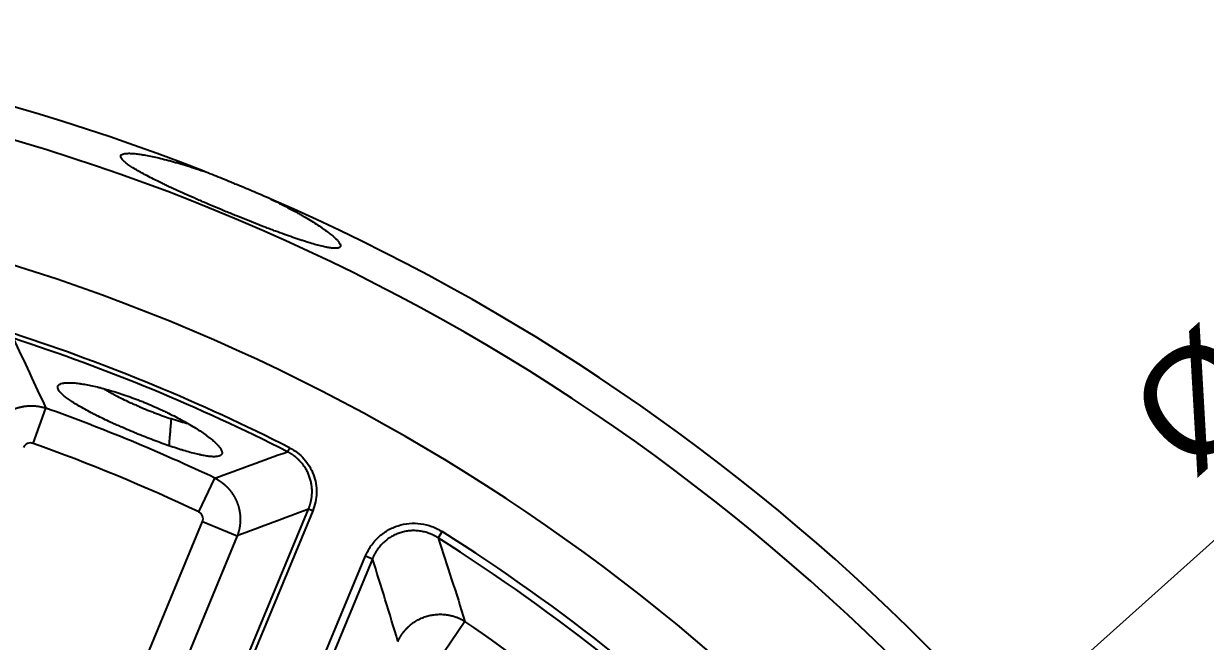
# Model space of a CAD drawing. Header units: millimetres. Extents: x 18 to 755, y 19 to 576.
# Drawn here: x 636.4 to 713.9, y 334.9 to 375.5 of the extents above; entities that cross this region are included whole.
import ezdxf

# ---------------------------------------------------------------- set-up
doc = ezdxf.new("R2010")
doc.units = ezdxf.units.MM
doc.layers.add('1', color=7, linetype='Continuous', true_color=0xffffff)
doc.styles.add('Arial', font='Arial')
doc.dimstyles.get("Standard").update_dxf_attribs({"dimtxt": 0.18, "dimasz": 0.18, "dimexe": 0.18, "dimexo": 0.0625, "dimgap": 0.09, "dimtad": 0, "dimtih": 1, "dimtoh": 1, "dimdec": 4, "dimzin": 0, "dimdsep": 46, "dimtxsty": 'Standard', "dimcen": 0.09, "dimadec": 0, "dimazin": 0, "dimtfac": 1, "dimtdec": 4, "dimtofl": 0, "dimtmove": 0, "dimatfit": 3, "dimfxl": 1, "dimtolj": 1, "dimtzin": 0, "dimarcsym": 0})

# ---------------------------------------------------------------- blocks, each defined once
blk = doc.blocks.new('_U0')
at = {"layer": '1', "color": 18, "linetype": 'Continuous', "lineweight": 13}
for p, q in [((700.69, 329.267), (735.405, 360.387)), ((493.69, 143.7), (700.69, 329.267)), ((493.69, 143.7), (695.478, 324.594))]:
    blk.add_line(p, q, dxfattribs=at)
at = {"layer": '1', "color": 18}
for points in [[(696.257, 323.726), (694.699, 325.463), (700.69, 329.267)], [(498.124, 149.241), (499.681, 147.504), (493.69, 143.7)]]:
    blk.add_solid(points, dxfattribs=at)
at = {"layer": 'Defpoints', "color": 0}
for p in [(700.69, 329.267), (493.69, 143.7)]:
    blk.add_point(p, dxfattribs=at)
at = {"layer": '1', "color": 18, "lineweight": -3, "insert": (708.25, 350.86), "char_height": 7, "attachment_point": 1, "rotation": 41.87487, "style": 'Arial'}
blk.add_mtext('\\A1;%%c278', dxfattribs=at)
blk = doc.blocks.new('_U13')
at = {"layer": '1', "color": 18, "linetype": 'Continuous', "lineweight": 13}
for p, q in [((602.305, 316.784), (620.6, 353.631)), ((595.189, 302.453), (599.191, 310.514)), ((592.076, 296.183), (588.963, 289.914))]:
    blk.add_line(p, q, dxfattribs=at)
at = {"layer": '1', "color": 18}
for points in [[(601.26, 317.303), (603.35, 316.265), (599.191, 310.514)], [(593.121, 295.664), (591.031, 296.702), (595.189, 302.453)]]:
    blk.add_solid(points, dxfattribs=at)
at = {"layer": 'Defpoints', "color": 0}
for p in [(599.191, 310.514), (595.189, 302.453)]:
    blk.add_point(p, dxfattribs=at)
at = {"layer": '1', "color": 18, "lineweight": -3, "insert": (595.384, 327.653), "char_height": 7, "attachment_point": 1, "rotation": 63.59408, "style": 'Arial'}
blk.add_mtext('\\A1; %%c9 \\fArial|b0|i0;\\C18;\\H7.00;\\fArial|b0|i0;x 2\\fArial|b0|i0;\\H7.00;\\C18;', dxfattribs=at)

msp = doc.modelspace()

# ---------------------------------------------------------------- linework, layer by layer
at = {"layer": '1', "color": 7, "lineweight": -3}
for p, q in [((636.989, 347.937), (637.817, 350.256)), ((653.797, 347.653), (653.663, 347.39)), ((647.854, 343.437), (648.908, 345.662)), ((641.889, 311.847), (655.052, 343.626)), ((655.325, 343.513), (642.162, 311.733)), ((655.325, 343.513), (655.052, 343.626)), ((623.326, 282.995), (648.098, 342.804)), ((648.098, 342.804), (650.373, 341.862)), ((650.373, 341.862), (625.601, 282.053)), ((663.813, 342.154), (663.55, 341.738)), ((645.877, 309.385), (658.79, 340.558)), ((659.245, 340.369), (646.332, 309.196)), ((658.79, 340.558), (659.245, 340.369)), ((665.311, 336.255), (663.922, 334.222))]:
    msp.add_line(p, q, dxfattribs=at)
for radius, start, end in [(139, 68.48051, 90), (136.863, 270, 90), (129, 270, 90), (139, 23.48051, 66.51949), (124.752, 63.01503, 71.98683), (124.456, 63.01503, 71.98683), (120.809, 64.65302, 70.34883), (118.347, 64.65302, 70.34883), (124.92, 32.23044, 57.76956), (124.427, 32.23044, 57.76956), (120.809, 34.32386, 55.67614)]:
    msp.add_arc((597.19, 236.483), radius, start, end, dxfattribs=at)
for points, knots in [([(642.753, 366.694), (642.739, 366.729), (642.733, 366.76), (642.741, 366.816), (642.766, 366.866), (642.827, 366.903), (642.905, 366.933), (642.953, 366.946), (643.024, 366.957), (643.038, 366.959), (643.069, 366.963), (643.117, 366.967), (643.169, 366.97), (643.279, 366.973), (643.442, 366.971), (643.637, 366.955), (643.848, 366.932), (643.961, 366.917), (644.114, 366.894), (644.145, 366.889), (644.208, 366.879), (644.24, 366.874), (644.337, 366.857), (644.403, 366.846), (644.607, 366.807), (644.891, 366.75), (645.201, 366.678), (645.524, 366.6), (645.692, 366.557), (645.91, 366.499), (645.954, 366.487), (646.043, 366.463), (646.088, 366.45), (646.224, 366.413), (646.315, 366.387), (646.592, 366.307), (646.969, 366.194), (647.363, 366.068), (647.764, 365.936), (647.969, 365.867), (648.178, 365.794)], [0, 0, 0, 0, 0.0625, 0.0625, 0.125, 0.1875, 0.1875, 0.25, 0.25, 0.265625, 0.265625, 0.28125, 0.3125, 0.3125, 0.375, 0.4375, 0.4375, 0.5, 0.5, 0.515625, 0.515625, 0.53125, 0.53125, 0.5625, 0.5625, 0.625, 0.6875, 0.6875, 0.75, 0.75, 0.765625, 0.765625, 0.78125, 0.78125, 0.8125, 0.8125, 0.875, 0.9375, 0.9375, 1, 1, 1, 1]), ([(657.045, 360.774), (657.01, 360.759), (656.965, 360.749), (656.858, 360.738), (656.733, 360.736), (656.573, 360.752), (656.44, 360.771), (656.393, 360.779), (656.32, 360.792), (656.295, 360.796), (656.243, 360.806), (656.217, 360.811), (656.083, 360.839), (655.854, 360.891), (655.595, 360.96), (655.32, 361.038), (655.175, 361.081), (654.946, 361.151), (654.867, 361.176), (654.747, 361.215), (654.706, 361.228), (654.624, 361.254), (654.582, 361.268), (654.372, 361.337), (654.026, 361.454), (653.658, 361.584), (653.279, 361.72), (653.085, 361.792), (652.784, 361.903), (652.683, 361.941), (652.528, 362), (652.477, 362.019), (652.373, 362.059), (652.321, 362.078), (652.06, 362.178), (651.638, 362.341), (651.207, 362.512), (650.771, 362.685), (650.551, 362.774), (650.273, 362.887), (650.217, 362.91), (650.105, 362.956), (649.938, 363.024), (649.771, 363.093), (649.439, 363.23), (648.999, 363.414), (648.563, 363.6), (648.239, 363.739), (648.131, 363.785), (647.97, 363.855), (647.916, 363.879), (647.809, 363.925), (647.755, 363.949), (647.49, 364.065), (647.282, 364.156), (646.877, 364.338), (646.48, 364.517), (646.102, 364.692), (645.872, 364.801), (645.826, 364.822), (645.735, 364.865), (645.69, 364.887), (645.556, 364.951), (645.469, 364.993), (645.212, 365.117), (644.885, 365.279), (644.587, 365.433), (644.374, 365.545), (644.271, 365.6), (644.171, 365.655), (644.106, 365.691), (644.074, 365.709), (643.915, 365.797), (643.798, 365.865), (643.582, 365.995), (643.383, 366.119), (643.22, 366.233), (643.112, 366.315), (643.078, 366.341), (643.03, 366.38), (643.015, 366.392), (642.986, 366.417), (642.972, 366.43), (642.905, 366.49), (642.817, 366.581), (642.768, 366.658), (642.753, 366.694)], [0, 0, 0, 0, 0.03125, 0.03125, 0.0625, 0.09375, 0.09375, 0.109375, 0.109375, 0.117187, 0.117187, 0.125, 0.125, 0.15625, 0.1875, 0.1875, 0.21875, 0.21875, 0.234375, 0.234375, 0.242187, 0.242187, 0.25, 0.25, 0.28125, 0.3125, 0.3125, 0.34375, 0.34375, 0.359375, 0.359375, 0.367187, 0.367187, 0.375, 0.375, 0.40625, 0.4375, 0.4375, 0.46875, 0.46875, 0.476562, 0.476562, 0.484375, 0.5, 0.5, 0.53125, 0.5625, 0.5625, 0.578125, 0.578125, 0.585937, 0.585937, 0.59375, 0.59375, 0.625, 0.625, 0.65625, 0.6875, 0.6875, 0.695312, 0.695312, 0.703125, 0.703125, 0.71875, 0.71875, 0.75, 0.78125, 0.78125, 0.796875, 0.804687, 0.804687, 0.8125, 0.8125, 0.84375, 0.84375, 0.875, 0.90625, 0.90625, 0.921875, 0.921875, 0.929687, 0.929687, 0.9375, 0.9375, 0.96875, 1, 1, 1, 1]), ([(652.573, 363.974), (652.395, 364.051), (652.037, 364.206), (651.493, 364.438), (650.944, 364.67), (650.574, 364.824), (650.341, 364.92), (650.295, 364.939), (650.201, 364.978), (650.154, 364.997), (650.014, 365.055), (649.921, 365.093), (649.642, 365.207), (649.272, 365.358), (648.722, 365.579), (648.359, 365.723), (648.178, 365.794)], [0, 0, 0, 0, 0.125, 0.25, 0.375, 0.5, 0.5, 0.53125, 0.53125, 0.5625, 0.5625, 0.625, 0.625, 0.75, 0.875, 1, 1, 1, 1]), ([(652.573, 363.974), (652.772, 363.877), (652.966, 363.782), (653.343, 363.591), (653.709, 363.402), (654.055, 363.216), (654.307, 363.077), (654.431, 363.008), (654.552, 362.939), (654.632, 362.893), (654.672, 362.87), (654.868, 362.757), (655.018, 362.668), (655.302, 362.494), (655.573, 362.325), (655.815, 362.164), (655.987, 362.047), (656.042, 362.009), (656.123, 361.952), (656.149, 361.933), (656.201, 361.895), (656.226, 361.877), (656.35, 361.786), (656.44, 361.716), (656.606, 361.583), (656.755, 361.456), (656.872, 361.342), (656.948, 361.262), (656.971, 361.236), (657.003, 361.198), (657.013, 361.186), (657.032, 361.162), (657.041, 361.15), (657.083, 361.092), (657.108, 361.05), (657.141, 360.973), (657.157, 360.905), (657.14, 360.852), (657.106, 360.807), (657.08, 360.788), (657.045, 360.774)], [0, 0, 0, 0, 0.0625, 0.0625, 0.125, 0.1875, 0.1875, 0.21875, 0.234375, 0.234375, 0.25, 0.25, 0.3125, 0.3125, 0.375, 0.4375, 0.4375, 0.46875, 0.46875, 0.484375, 0.484375, 0.5, 0.5, 0.5625, 0.5625, 0.625, 0.6875, 0.6875, 0.71875, 0.71875, 0.734375, 0.734375, 0.75, 0.75, 0.8125, 0.8125, 0.875, 0.9375, 0.9375, 1, 1, 1, 1]), ([(645.894, 347.783), (645.727, 347.841), (645.557, 347.901), (645.214, 348.025), (645.041, 348.089), (644.691, 348.222), (644.514, 348.29), (644.29, 348.379), (644.245, 348.397), (644.155, 348.432), (644.11, 348.45), (643.975, 348.505), (643.706, 348.614), (643.439, 348.725), (643.086, 348.875), (642.911, 348.951), (642.65, 349.067), (642.563, 349.105), (642.433, 349.164), (642.39, 349.183), (642.304, 349.222), (642.09, 349.319), (641.883, 349.416), (641.56, 349.57), (641.402, 349.647), (641.172, 349.762), (641.096, 349.8), (640.984, 349.857), (640.947, 349.876), (640.873, 349.914), (640.836, 349.933), (640.655, 350.028), (640.516, 350.102), (640.252, 350.247), (640.126, 350.319), (639.887, 350.459), (639.774, 350.528), (639.641, 350.612), (639.614, 350.629), (639.563, 350.662), (639.537, 350.679), (639.463, 350.728), (639.32, 350.825), (639.195, 350.917), (639.044, 351.035), (638.977, 351.091), (638.887, 351.173), (638.859, 351.2), (638.821, 351.239), (638.808, 351.252), (638.785, 351.278), (638.773, 351.291), (638.719, 351.353), (638.685, 351.4), (638.634, 351.488), (638.616, 351.529), (638.599, 351.606), (638.598, 351.642), (638.609, 351.683), (638.612, 351.691), (638.618, 351.707), (638.629, 351.73), (638.645, 351.751), (638.683, 351.79), (638.717, 351.813), (638.801, 351.853), (638.852, 351.869), (638.939, 351.889), (638.971, 351.895), (639.021, 351.902), (639.038, 351.905), (639.074, 351.909), (639.092, 351.911), (639.186, 351.919), (639.268, 351.921), (639.447, 351.92), (639.544, 351.916), (639.752, 351.9), (639.863, 351.889), (640.011, 351.87), (640.041, 351.866), (640.102, 351.857), (640.133, 351.853), (640.227, 351.838), (640.291, 351.828), (640.487, 351.794), (640.759, 351.742), (641.052, 351.676), (641.28, 351.621), (641.357, 351.602), (641.475, 351.572), (641.514, 351.561), (641.594, 351.54), (641.635, 351.529), (641.838, 351.474), (642.004, 351.426), (642.174, 351.375)], [0, 0, 0, 0, 0.03125, 0.03125, 0.0625, 0.0625, 0.09375, 0.09375, 0.101563, 0.101563, 0.109375, 0.109375, 0.125, 0.15625, 0.15625, 0.1875, 0.1875, 0.203125, 0.203125, 0.210938, 0.210938, 0.21875, 0.25, 0.25, 0.28125, 0.28125, 0.296875, 0.296875, 0.304688, 0.304688, 0.3125, 0.3125, 0.34375, 0.34375, 0.375, 0.375, 0.40625, 0.40625, 0.414063, 0.414063, 0.421875, 0.421875, 0.4375, 0.46875, 0.46875, 0.5, 0.5, 0.515625, 0.515625, 0.523438, 0.523438, 0.53125, 0.53125, 0.5625, 0.5625, 0.59375, 0.59375, 0.625, 0.625, 0.632813, 0.632813, 0.640625, 0.65625, 0.65625, 0.6875, 0.6875, 0.71875, 0.71875, 0.734375, 0.734375, 0.742188, 0.742188, 0.75, 0.75, 0.78125, 0.78125, 0.8125, 0.8125, 0.84375, 0.84375, 0.851563, 0.851563, 0.859375, 0.859375, 0.875, 0.875, 0.90625, 0.9375, 0.9375, 0.953125, 0.953125, 0.960938, 0.960938, 0.96875, 0.96875, 1, 1, 1, 1]), ([(641.625, 351.531), (641.641, 351.521), (641.658, 351.511), (641.797, 351.426), (641.928, 351.35), (642.101, 351.253), (642.136, 351.234), (642.207, 351.195), (642.244, 351.175), (642.353, 351.116), (642.427, 351.077), (642.653, 350.96), (642.808, 350.883), (643.128, 350.728), (643.293, 350.65), (643.505, 350.553), (643.548, 350.534), (643.633, 350.496), (643.676, 350.477), (643.804, 350.42), (643.89, 350.383), (644.148, 350.272), (644.322, 350.199), (644.583, 350.093), (644.671, 350.058), (644.803, 350.007), (644.847, 349.989), (644.935, 349.956), (644.979, 349.939), (645.197, 349.856), (645.369, 349.793), (645.709, 349.673), (645.876, 349.616), (646.041, 349.562)], [0, 0, 0, 0, 0.014994, 0.014994, 0.124439, 0.124439, 0.1518, 0.1518, 0.179162, 0.179162, 0.233884, 0.233884, 0.343329, 0.343329, 0.452774, 0.452774, 0.480136, 0.480136, 0.507497, 0.507497, 0.56222, 0.56222, 0.671665, 0.671665, 0.726387, 0.726387, 0.753748, 0.753748, 0.78111, 0.78111, 0.890555, 0.890555, 1, 1, 1, 1]), ([(642.174, 351.375), (642.344, 351.324), (642.515, 351.27), (642.862, 351.156), (643.037, 351.097), (643.39, 350.971), (643.569, 350.906), (643.794, 350.82), (643.839, 350.803), (643.929, 350.768), (643.975, 350.75), (644.11, 350.697), (644.2, 350.661), (644.468, 350.552), (644.646, 350.477), (644.998, 350.325), (645.173, 350.247), (645.433, 350.127), (645.519, 350.087), (645.648, 350.026), (645.69, 350.005), (645.776, 349.964), (645.987, 349.862), (646.191, 349.759), (646.509, 349.594), (646.664, 349.511), (646.89, 349.386), (646.965, 349.345), (647.075, 349.282), (647.111, 349.261), (647.183, 349.22), (647.219, 349.199), (647.396, 349.095), (647.53, 349.013), (647.787, 348.852), (647.909, 348.772), (648.141, 348.616), (648.25, 348.539), (648.379, 348.445), (648.405, 348.426), (648.455, 348.388), (648.528, 348.333), (648.689, 348.207), (648.809, 348.104), (648.954, 347.972), (649.019, 347.909), (649.106, 347.818), (649.132, 347.788), (649.17, 347.745), (649.182, 347.73), (649.205, 347.702), (649.259, 347.632), (649.301, 347.568), (649.351, 347.473), (649.368, 347.428), (649.385, 347.347), (649.386, 347.31), (649.376, 347.268), (649.374, 347.259), (649.368, 347.243), (649.357, 347.22), (649.322, 347.172), (649.274, 347.14), (649.193, 347.105), (649.145, 347.091), (649.06, 347.077), (649.03, 347.073), (648.982, 347.069), (648.965, 347.068), (648.931, 347.066), (648.842, 347.063), (648.743, 347.067), (648.569, 347.081), (648.475, 347.092), (648.273, 347.122), (648.165, 347.142), (648.02, 347.171), (647.991, 347.177), (647.931, 347.189), (647.901, 347.196), (647.809, 347.216), (647.621, 347.26), (647.421, 347.311), (647.144, 347.387), (647, 347.429), (646.776, 347.496), (646.662, 347.531), (646.545, 347.568), (646.466, 347.593), (646.426, 347.606), (646.226, 347.671), (646.062, 347.725), (645.894, 347.783)], [0, 0, 0, 0, 0.03125, 0.03125, 0.0625, 0.0625, 0.09375, 0.09375, 0.101563, 0.101563, 0.109375, 0.109375, 0.125, 0.125, 0.15625, 0.15625, 0.1875, 0.1875, 0.203125, 0.203125, 0.210938, 0.210938, 0.21875, 0.25, 0.25, 0.28125, 0.28125, 0.296875, 0.296875, 0.304688, 0.304688, 0.3125, 0.3125, 0.34375, 0.34375, 0.375, 0.375, 0.40625, 0.40625, 0.414063, 0.414063, 0.421875, 0.4375, 0.46875, 0.46875, 0.5, 0.5, 0.515625, 0.515625, 0.523438, 0.523438, 0.53125, 0.5625, 0.5625, 0.59375, 0.59375, 0.625, 0.625, 0.632813, 0.632813, 0.640625, 0.65625, 0.6875, 0.6875, 0.71875, 0.71875, 0.734375, 0.734375, 0.742188, 0.742188, 0.75, 0.78125, 0.78125, 0.8125, 0.8125, 0.84375, 0.84375, 0.851563, 0.851563, 0.859375, 0.859375, 0.875, 0.90625, 0.90625, 0.9375, 0.9375, 0.953125, 0.960938, 0.960938, 0.96875, 0.96875, 1, 1, 1, 1]), ([(634.094, 348.604), (634.098, 348.613), (634.105, 348.629), (634.117, 348.654), (634.128, 348.679), (634.14, 348.704), (634.153, 348.728), (634.165, 348.753), (634.178, 348.777), (634.19, 348.802), (634.203, 348.826), (634.217, 348.85), (634.23, 348.874), (634.244, 348.898), (634.258, 348.921), (634.272, 348.945), (634.286, 348.969), (634.301, 348.992), (634.316, 349.015), (634.331, 349.038), (634.346, 349.061), (634.361, 349.084), (634.377, 349.106), (634.393, 349.129), (634.409, 349.151), (634.425, 349.173), (634.441, 349.195), (634.458, 349.217), (634.474, 349.238), (634.491, 349.26), (634.508, 349.281), (634.526, 349.302), (634.543, 349.323), (634.561, 349.344), (634.578, 349.364), (634.596, 349.384), (634.614, 349.405), (634.633, 349.424), (634.651, 349.444), (634.67, 349.464), (634.688, 349.483), (634.707, 349.502), (634.726, 349.521), (634.745, 349.54), (634.764, 349.559), (634.784, 349.577), (634.803, 349.595), (634.823, 349.613), (634.842, 349.631), (634.862, 349.648), (634.882, 349.666), (634.902, 349.683), (634.922, 349.7), (634.942, 349.716), (634.962, 349.733), (634.983, 349.749), (635.003, 349.765), (635.024, 349.781), (635.044, 349.797), (635.065, 349.812), (635.086, 349.827), (635.107, 349.842), (635.128, 349.857), (635.149, 349.871), (635.17, 349.886), (635.191, 349.9), (635.212, 349.914), (635.233, 349.927), (635.254, 349.941), (635.276, 349.954), (635.297, 349.967), (635.318, 349.98), (635.339, 349.992), (635.361, 350.005), (635.382, 350.017), (635.404, 350.029), (635.425, 350.04), (635.447, 350.052), (635.468, 350.063), (635.489, 350.074), (635.511, 350.085), (635.532, 350.096), (635.554, 350.106), (635.575, 350.116), (635.597, 350.126), (635.618, 350.136), (635.646, 350.148), (635.679, 350.163), (635.72, 350.18), (635.761, 350.196), (635.802, 350.212), (635.844, 350.228), (635.886, 350.243), (635.929, 350.257), (635.973, 350.271), (636.017, 350.284), (636.061, 350.297), (636.106, 350.309), (636.151, 350.32), (636.197, 350.331), (636.243, 350.341), (636.29, 350.351), (636.337, 350.359), (636.384, 350.368), (636.432, 350.375), (636.48, 350.382), (636.528, 350.388), (636.577, 350.393), (636.625, 350.397), (636.675, 350.401), (636.724, 350.404), (636.773, 350.406), (636.823, 350.407), (636.873, 350.407), (636.923, 350.407), (636.973, 350.406), (637.023, 350.404), (637.073, 350.401), (637.124, 350.397), (637.174, 350.393), (637.224, 350.387), (637.274, 350.381), (637.324, 350.374), (637.375, 350.366), (637.425, 350.357), (637.474, 350.347), (637.524, 350.337), (637.574, 350.325), (637.623, 350.313), (637.672, 350.3), (637.721, 350.286), (637.769, 350.272), (637.801, 350.261), (637.817, 350.256)], [0, 0, 0, 0, 0.006177, 0.012356, 0.018538, 0.024721, 0.030906, 0.037092, 0.043279, 0.049466, 0.055654, 0.061841, 0.068027, 0.074213, 0.080397, 0.086579, 0.09276, 0.098938, 0.105113, 0.111285, 0.117453, 0.123618, 0.129778, 0.135934, 0.142085, 0.14823, 0.15437, 0.160504, 0.166631, 0.172752, 0.178866, 0.184972, 0.191071, 0.197161, 0.203243, 0.209316, 0.21538, 0.221435, 0.22748, 0.233514, 0.239538, 0.245552, 0.251554, 0.257545, 0.263524, 0.269491, 0.275445, 0.281387, 0.287316, 0.293231, 0.299133, 0.305021, 0.310895, 0.316754, 0.322598, 0.328427, 0.334241, 0.340039, 0.345822, 0.351588, 0.357337, 0.36307, 0.368786, 0.374484, 0.380165, 0.385829, 0.391474, 0.397101, 0.402709, 0.408299, 0.41387, 0.419421, 0.424953, 0.430466, 0.435959, 0.441431, 0.446884, 0.452316, 0.457727, 0.463118, 0.468487, 0.473835, 0.479162, 0.484467, 0.489751, 0.495012, 0.500252, 0.50994, 0.519703, 0.52954, 0.53945, 0.549431, 0.559483, 0.569603, 0.579791, 0.590046, 0.600365, 0.610748, 0.621193, 0.631699, 0.642263, 0.652885, 0.663562, 0.674294, 0.685077, 0.695911, 0.706793, 0.717721, 0.728695, 0.739711, 0.750768, 0.761863, 0.772996, 0.784163, 0.795362, 0.806592, 0.81785, 0.829134, 0.840441, 0.851771, 0.86312, 0.874486, 0.885867, 0.89726, 0.908664, 0.920077, 0.931495, 0.942916, 0.954339, 0.965762, 0.97718, 0.988594, 1, 1, 1, 1]), ([(646.041, 349.562), (646.231, 349.5), (646.414, 349.444), (646.679, 349.369), (646.765, 349.345), (646.892, 349.312), (646.934, 349.301), (647.017, 349.28), (647.058, 349.27), (647.104, 349.259), (647.109, 349.257), (647.115, 349.256)], [0, 0, 0, 0, 0.49134, 0.49134, 0.737011, 0.737011, 0.859846, 0.859846, 0.982681, 0.982681, 1, 1, 1, 1]), ([(636.989, 347.937), (636.871, 347.98), (636.738, 347.975), (636.51, 347.874), (636.417, 347.779), (636.369, 347.662)], [0, 0, 0, 0, 0.5, 0.5, 1, 1, 1, 1]), ([(655.052, 343.626), (655.055, 343.634), (655.062, 343.65), (655.071, 343.674), (655.081, 343.698), (655.09, 343.721), (655.099, 343.745), (655.107, 343.769), (655.116, 343.793), (655.124, 343.817), (655.132, 343.841), (655.14, 343.865), (655.148, 343.889), (655.155, 343.913), (655.162, 343.936), (655.169, 343.96), (655.176, 343.984), (655.182, 344.008), (655.189, 344.032), (655.195, 344.056), (655.2, 344.08), (655.206, 344.103), (655.211, 344.127), (655.217, 344.151), (655.222, 344.175), (655.227, 344.198), (655.231, 344.222), (655.236, 344.245), (655.24, 344.269), (655.244, 344.292), (655.247, 344.316), (655.251, 344.339), (655.254, 344.362), (655.258, 344.386), (655.261, 344.409), (655.263, 344.432), (655.266, 344.455), (655.268, 344.478), (655.271, 344.501), (655.273, 344.523), (655.275, 344.546), (655.276, 344.569), (655.278, 344.591), (655.279, 344.613), (655.28, 344.636), (655.281, 344.658), (655.282, 344.68), (655.285, 344.788), (655.281, 344.981), (655.248, 345.257), (655.19, 345.526), (655.107, 345.786), (655.001, 346.037), (654.87, 346.279), (654.716, 346.51), (654.588, 346.666), (654.503, 346.759), (654.47, 346.794), (654.435, 346.83), (654.4, 346.865), (654.364, 346.899), (654.326, 346.934), (654.288, 346.968), (654.249, 347.002), (654.209, 347.035), (654.168, 347.068), (654.126, 347.1), (654.084, 347.132), (654.04, 347.163), (653.996, 347.194), (653.951, 347.224), (653.905, 347.253), (653.858, 347.282), (653.81, 347.31), (653.762, 347.338), (653.713, 347.364), (653.68, 347.381), (653.663, 347.39)], [0, 0, 0, 0, 0.005809, 0.011607, 0.017393, 0.023167, 0.028928, 0.034677, 0.040413, 0.046136, 0.051845, 0.05754, 0.06322, 0.068886, 0.074536, 0.080171, 0.085791, 0.091394, 0.096981, 0.102551, 0.108104, 0.11364, 0.119158, 0.124658, 0.130139, 0.135602, 0.141046, 0.146471, 0.151876, 0.157261, 0.162626, 0.167971, 0.173295, 0.178598, 0.183879, 0.189139, 0.194378, 0.199594, 0.204787, 0.209959, 0.215107, 0.220232, 0.225334, 0.230412, 0.235466, 0.240496, 0.245502, 0.250483, 0.313708, 0.376574, 0.438826, 0.500224, 0.561607, 0.623859, 0.686739, 0.749991, 0.760912, 0.77195, 0.783101, 0.794364, 0.805735, 0.817213, 0.828793, 0.840475, 0.852253, 0.864126, 0.87609, 0.888141, 0.900278, 0.912495, 0.924791, 0.93716, 0.949601, 0.962109, 0.974681, 0.987312, 1, 1, 1, 1]), ([(653.797, 347.653), (653.979, 347.56), (654.15, 347.453), (654.469, 347.208), (654.619, 347.069), (654.89, 346.767), (655.009, 346.605), (655.218, 346.26), (655.307, 346.075), (655.447, 345.696), (655.499, 345.501), (655.565, 345.103), (655.58, 344.898), (655.571, 344.495), (655.548, 344.295), (655.464, 343.898), (655.403, 343.702), (655.325, 343.513)], [0, 0, 0, 0, 0.125, 0.125, 0.25, 0.25, 0.375, 0.375, 0.5, 0.5, 0.625, 0.625, 0.75, 0.75, 0.875, 0.875, 1, 1, 1, 1]), ([(648.908, 345.662), (648.916, 345.658), (648.933, 345.65), (648.957, 345.637), (648.981, 345.624), (649.005, 345.611), (649.029, 345.598), (649.053, 345.584), (649.077, 345.57), (649.101, 345.556), (649.124, 345.542), (649.148, 345.528), (649.171, 345.513), (649.194, 345.498), (649.217, 345.483), (649.24, 345.468), (649.263, 345.452), (649.285, 345.436), (649.308, 345.421), (649.33, 345.404), (649.352, 345.388), (649.374, 345.372), (649.396, 345.355), (649.417, 345.338), (649.439, 345.321), (649.46, 345.304), (649.481, 345.286), (649.502, 345.269), (649.523, 345.251), (649.543, 345.233), (649.563, 345.215), (649.584, 345.197), (649.604, 345.178), (649.623, 345.16), (649.643, 345.141), (649.663, 345.122), (649.682, 345.103), (649.701, 345.084), (649.72, 345.064), (649.738, 345.045), (649.757, 345.025), (649.775, 345.005), (649.793, 344.986), (649.811, 344.966), (649.828, 344.946), (649.846, 344.925), (649.863, 344.905), (649.88, 344.885), (649.897, 344.864), (649.913, 344.843), (649.929, 344.823), (649.945, 344.802), (649.961, 344.781), (649.977, 344.76), (649.992, 344.739), (650.008, 344.718), (650.023, 344.696), (650.037, 344.675), (650.052, 344.654), (650.066, 344.632), (650.08, 344.611), (650.094, 344.589), (650.108, 344.568), (650.122, 344.546), (650.135, 344.524), (650.148, 344.503), (650.161, 344.481), (650.173, 344.459), (650.186, 344.437), (650.198, 344.415), (650.21, 344.393), (650.221, 344.371), (650.233, 344.35), (650.244, 344.328), (650.255, 344.306), (650.266, 344.284), (650.276, 344.262), (650.287, 344.24), (650.297, 344.218), (650.307, 344.196), (650.317, 344.174), (650.326, 344.152), (650.336, 344.13), (650.345, 344.108), (650.354, 344.086), (650.362, 344.064), (650.373, 344.036), (650.386, 344.002), (650.401, 343.96), (650.416, 343.919), (650.429, 343.877), (650.443, 343.834), (650.455, 343.791), (650.468, 343.747), (650.479, 343.703), (650.49, 343.658), (650.501, 343.613), (650.511, 343.568), (650.52, 343.522), (650.528, 343.476), (650.536, 343.429), (650.543, 343.382), (650.55, 343.335), (650.556, 343.287), (650.561, 343.24), (650.565, 343.191), (650.569, 343.143), (650.571, 343.094), (650.573, 343.045), (650.574, 342.996), (650.575, 342.946), (650.574, 342.897), (650.573, 342.847), (650.571, 342.797), (650.568, 342.747), (650.565, 342.698), (650.56, 342.648), (650.555, 342.597), (650.548, 342.547), (650.541, 342.497), (650.534, 342.448), (650.525, 342.398), (650.515, 342.348), (650.505, 342.298), (650.493, 342.249), (650.481, 342.2), (650.468, 342.15), (650.454, 342.102), (650.44, 342.053), (650.424, 342.005), (650.408, 341.957), (650.391, 341.909), (650.379, 341.877), (650.373, 341.862)], [0, 0, 0, 0, 0.006177, 0.012357, 0.018539, 0.024722, 0.030908, 0.037094, 0.043281, 0.049469, 0.055656, 0.061844, 0.068031, 0.074216, 0.080401, 0.086583, 0.092764, 0.098942, 0.105117, 0.11129, 0.117458, 0.123623, 0.129783, 0.135939, 0.14209, 0.148236, 0.154376, 0.16051, 0.166637, 0.172758, 0.178872, 0.184979, 0.191077, 0.197168, 0.20325, 0.209323, 0.215387, 0.221442, 0.227486, 0.233521, 0.239545, 0.245559, 0.251561, 0.257552, 0.263531, 0.269498, 0.275452, 0.281394, 0.287323, 0.293238, 0.29914, 0.305028, 0.310901, 0.31676, 0.322605, 0.328434, 0.334247, 0.340045, 0.345828, 0.351593, 0.357343, 0.363076, 0.368791, 0.37449, 0.38017, 0.385833, 0.391478, 0.397105, 0.402714, 0.408303, 0.413874, 0.419425, 0.424957, 0.430469, 0.435962, 0.441434, 0.446887, 0.452318, 0.457729, 0.46312, 0.468489, 0.473837, 0.479163, 0.484468, 0.489751, 0.495013, 0.500252, 0.509941, 0.519704, 0.529542, 0.539452, 0.549434, 0.559485, 0.569606, 0.579795, 0.59005, 0.60037, 0.610753, 0.621198, 0.631704, 0.642269, 0.652891, 0.663569, 0.6743, 0.685083, 0.695917, 0.706799, 0.717728, 0.728702, 0.739718, 0.750775, 0.76187, 0.773003, 0.784169, 0.795369, 0.806598, 0.817856, 0.82914, 0.840447, 0.851777, 0.863125, 0.874491, 0.885872, 0.897265, 0.908669, 0.92008, 0.931498, 0.942919, 0.954342, 0.965763, 0.977182, 0.988595, 1, 1, 1, 1]), ([(648.098, 342.804), (648.147, 342.92), (648.149, 343.053), (648.059, 343.286), (647.968, 343.383), (647.854, 343.437)], [0, 0, 0, 0, 0.5, 0.5, 1, 1, 1, 1]), ([(658.79, 340.558), (658.887, 340.791), (659.006, 341.01), (659.29, 341.421), (659.456, 341.615), (659.822, 341.955), (660.022, 342.104), (660.456, 342.359), (660.686, 342.462), (661.162, 342.613), (661.411, 342.663), (661.91, 342.706), (662.16, 342.7), (662.658, 342.633), (662.904, 342.572), (663.372, 342.4), (663.599, 342.289), (663.813, 342.154)], [0, 0, 0, 0, 0.125, 0.125, 0.25, 0.25, 0.375, 0.375, 0.5, 0.5, 0.625, 0.625, 0.75, 0.75, 0.875, 0.875, 1, 1, 1, 1]), ([(663.55, 341.738), (663.542, 341.743), (663.526, 341.753), (663.501, 341.769), (663.476, 341.784), (663.452, 341.798), (663.427, 341.813), (663.402, 341.827), (663.378, 341.84), (663.353, 341.854), (663.329, 341.867), (663.304, 341.879), (663.28, 341.892), (663.256, 341.904), (663.231, 341.916), (663.207, 341.927), (663.183, 341.938), (663.159, 341.949), (663.135, 341.96), (663.112, 341.97), (663.088, 341.98), (663.065, 341.99), (663.041, 342), (663.018, 342.009), (662.995, 342.018), (662.928, 342.043), (662.816, 342.081), (662.658, 342.126), (662.502, 342.16), (662.29, 342.196), (662.02, 342.218), (661.694, 342.209), (661.376, 342.163), (661.069, 342.084), (660.772, 341.971), (660.486, 341.824), (660.215, 341.644), (660.008, 341.47), (659.856, 341.318), (659.748, 341.199), (659.645, 341.072), (659.572, 340.97), (659.524, 340.899), (659.499, 340.86), (659.474, 340.821), (659.449, 340.78), (659.425, 340.738), (659.401, 340.696), (659.377, 340.652), (659.354, 340.607), (659.331, 340.561), (659.309, 340.515), (659.287, 340.467), (659.266, 340.419), (659.252, 340.386), (659.245, 340.369)], [0, 0, 0, 0, 0.00566, 0.011286, 0.016879, 0.022438, 0.027961, 0.033449, 0.0389, 0.044314, 0.049691, 0.055028, 0.060327, 0.065586, 0.070804, 0.075981, 0.081116, 0.08621, 0.09126, 0.096266, 0.101229, 0.106147, 0.111019, 0.115846, 0.120627, 0.12536, 0.157663, 0.18934, 0.220315, 0.250518, 0.314144, 0.377208, 0.439371, 0.500319, 0.561213, 0.623318, 0.686319, 0.749876, 0.780095, 0.811091, 0.842795, 0.875128, 0.88387, 0.89277, 0.901824, 0.911028, 0.920379, 0.929873, 0.939506, 0.949275, 0.959175, 0.969201, 0.979351, 0.989618, 1, 1, 1, 1]), ([(660.915, 334.946), (660.919, 334.954), (660.926, 334.97), (660.938, 334.994), (660.949, 335.018), (660.961, 335.042), (660.973, 335.066), (660.985, 335.09), (660.997, 335.113), (661.01, 335.137), (661.022, 335.16), (661.035, 335.183), (661.048, 335.205), (661.061, 335.228), (661.074, 335.25), (661.088, 335.273), (661.101, 335.295), (661.115, 335.316), (661.129, 335.338), (661.143, 335.36), (661.157, 335.381), (661.171, 335.402), (661.186, 335.423), (661.2, 335.443), (661.215, 335.464), (661.23, 335.484), (661.245, 335.504), (661.259, 335.524), (661.275, 335.543), (661.29, 335.563), (661.305, 335.582), (661.32, 335.601), (661.336, 335.62), (661.351, 335.638), (661.366, 335.656), (661.382, 335.675), (661.398, 335.692), (661.413, 335.71), (661.429, 335.727), (661.445, 335.745), (661.461, 335.762), (661.477, 335.778), (661.492, 335.795), (661.508, 335.811), (661.524, 335.827), (661.54, 335.843), (661.556, 335.859), (661.572, 335.874), (661.588, 335.889), (661.604, 335.904), (661.62, 335.919), (661.636, 335.934), (661.652, 335.948), (661.668, 335.962), (661.761, 336.044), (661.941, 336.183), (662.22, 336.355), (662.514, 336.495), (662.816, 336.603), (663.129, 336.678), (663.45, 336.721), (663.778, 336.729), (664.012, 336.71), (664.149, 336.69), (664.192, 336.683), (664.236, 336.676), (664.28, 336.667), (664.325, 336.658), (664.37, 336.648), (664.416, 336.638), (664.462, 336.626), (664.508, 336.613), (664.555, 336.6), (664.601, 336.586), (664.649, 336.57), (664.696, 336.554), (664.743, 336.537), (664.791, 336.519), (664.839, 336.5), (664.886, 336.48), (664.934, 336.459), (664.982, 336.437), (665.029, 336.414), (665.077, 336.39), (665.124, 336.365), (665.171, 336.339), (665.218, 336.312), (665.265, 336.284), (665.295, 336.265), (665.311, 336.255)], [0, 0, 0, 0, 0.005214, 0.010417, 0.015608, 0.020787, 0.025953, 0.031107, 0.036247, 0.041373, 0.046484, 0.051581, 0.056662, 0.061728, 0.066777, 0.071809, 0.076824, 0.081822, 0.086801, 0.091762, 0.096703, 0.101625, 0.106528, 0.11141, 0.116271, 0.121111, 0.125929, 0.130726, 0.1355, 0.140251, 0.144979, 0.149684, 0.154364, 0.15902, 0.163651, 0.168257, 0.172838, 0.177393, 0.181921, 0.186423, 0.190898, 0.195346, 0.199766, 0.204158, 0.208522, 0.212857, 0.217164, 0.221441, 0.225689, 0.229907, 0.234094, 0.238252, 0.242379, 0.246475, 0.250539, 0.313972, 0.377041, 0.439324, 0.500425, 0.561424, 0.623613, 0.686597, 0.749954, 0.758256, 0.766687, 0.775243, 0.783922, 0.792723, 0.801641, 0.810675, 0.819822, 0.829079, 0.838442, 0.84791, 0.857477, 0.867142, 0.876901, 0.88675, 0.896685, 0.906705, 0.916803, 0.926978, 0.937225, 0.94754, 0.957919, 0.968359, 0.978855, 0.989403, 1, 1, 1, 1])]:
    msp.add_open_spline(points, degree=3, knots=knots, dxfattribs=at)
for points, degree in [([(635.677, 354.84), (636.396, 353.327), (637.11, 351.799), (637.817, 350.256)], 3), ([(646.041, 349.562), (645.894, 347.783)], 1), ([(648.908, 345.662), (650.5, 346.253), (652.085, 346.828), (653.663, 347.39)], 3), ([(655.052, 343.626), (653.498, 343.053), (651.938, 342.465), (650.373, 341.862)], 3), ([(663.55, 341.738), (664.147, 339.934), (664.734, 338.108), (665.311, 336.255)], 3), ([(660.915, 334.946), (660.37, 336.778), (659.812, 338.585), (659.245, 340.369)], 3)]:
    msp.add_open_spline(points, degree=degree, dxfattribs=at)

# ---------------------------------------------------------------- dimensions: what is measured, and where the dimension line sits
dim = msp.add_diameter_dim_2p(p1=(493.69, 143.7), p2=(700.69, 329.267), dimstyle='Standard', override={"dimtxt": 7, "dimasz": 7, "dimexe": 2, "dimexo": 0, "dimgap": 3.5, "dimtad": 1, "dimtih": 0, "dimtoh": 0, "dimdec": 1, "dimlfac": 1, "dimzin": 8, "dimdsep": 44, "dimlunit": 2, "dimpost": '%%c<>', "dimtxsty": 'Arial', "dimsah": 1, "dimse1": 0, "dimse2": 0, "dimsd1": 0, "dimsd2": 0, "dimclrd": 18, "dimclre": 18, "dimclrt": 18, "dimtol": 0, "dimtm": -0.1, "dimtfac": 1, "dimtdec": 2, "dimtofl": 1, "dimtmove": 0, "dimatfit": 2, "dimtzin": 8, "dimlwd": 13, "dimlwe": 13}, dxfattribs=at)
dim.commit()
dim.dimension.update_dxf_attribs({"geometry": '_U0', "text_midpoint": (724.206, 350.348), "dimtype": 163})
dim = msp.add_diameter_dim_2p(p1=(595.189, 302.453), p2=(599.191, 310.514), text=' <> \\fArial|b0|i0;\\C18;\\H7.00;\\fArial|b0|i0;x 2\\fArial|b0|i0;\\H7.00;\\C18;', dimstyle='Standard', override={"dimtxt": 7, "dimasz": 7, "dimexe": 2, "dimexo": 0, "dimgap": 3.5, "dimtad": 1, "dimtih": 0, "dimtoh": 0, "dimdec": 1, "dimlfac": 1, "dimzin": 8, "dimdsep": 44, "dimlunit": 2, "dimpost": '%%c<>', "dimtxsty": 'Arial', "dimsah": 1, "dimse1": 0, "dimse2": 0, "dimsd1": 0, "dimsd2": 0, "dimclrd": 18, "dimclre": 18, "dimclrt": 18, "dimtol": 0, "dimtm": -0.1, "dimtfac": 1, "dimtdec": 2, "dimtofl": 1, "dimtmove": 0, "dimatfit": 2, "dimtzin": 8, "dimlwd": 13, "dimlwe": 13}, dxfattribs=at)
dim.commit()
dim.dimension.update_dxf_attribs({"geometry": '_U13', "text_midpoint": (612.155, 336.621), "dimtype": 163})

doc.saveas('drawing.dxf')
